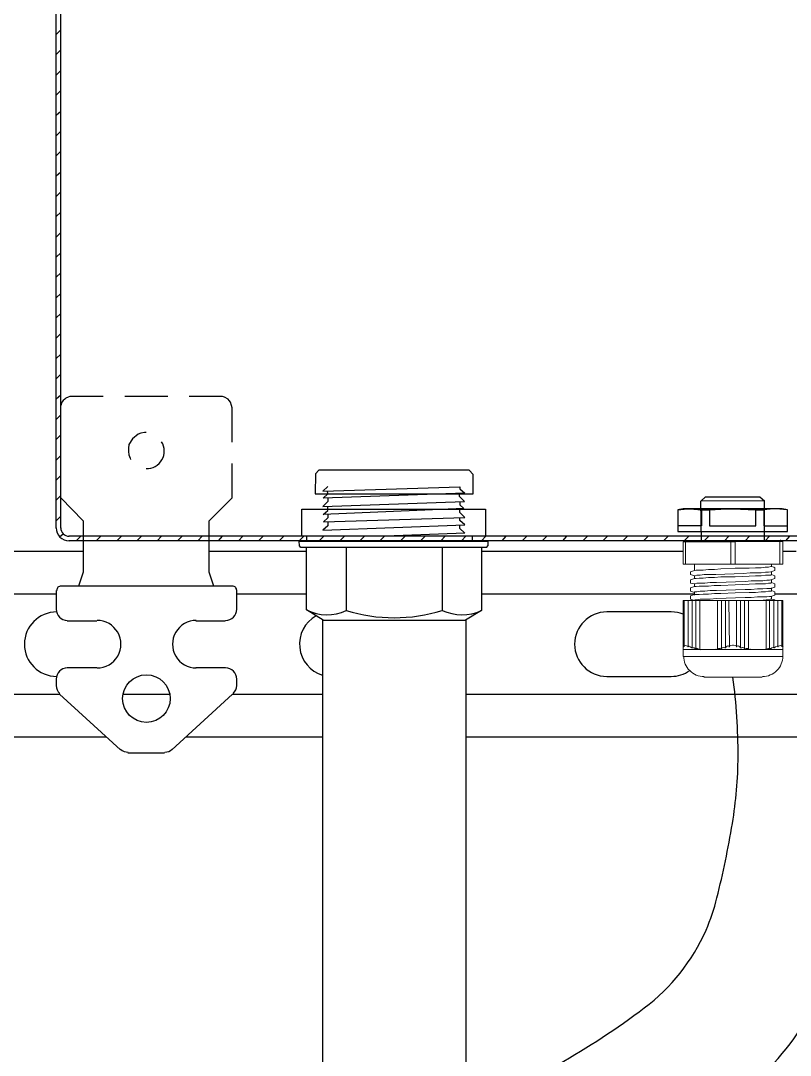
# Model space of a CAD drawing. Header units: feet. Extents: x -4 to 2246, y -9 to 1440.
# Drawn here: x 2196.219 to 2197.099, y 1385.466 to 1386.648 of the extents above; entities that cross this region are included whole.
import ezdxf

# ---------------------------------------------------------------- set-up
doc = ezdxf.new("R2010")
doc.units = ezdxf.units.FT
doc.header["$MEASUREMENT"] = 0
for name, color, linetype in [('E-CABL-24V', 1, '24V'), ('E-COND-PVC', 4, 'Continuous'), ('E-DETL', 7, 'Continuous'), ('E-EQPM-CAB', 5, 'Continuous'), ('E-EQPM-HRDW', 230, 'Continuous')]:
    doc.layers.add(name, color=color, linetype=linetype)
doc.styles.get("Standard").update_dxf_attribs({"font": 'arial.ttf'})
doc.linetypes.add('24V', pattern='A,1,-0.2,["24V",Standard,S=0.1,R=0,X=-0.125,Y=-0.05],-0.2', length=1.4)

msp = doc.modelspace()

# ---------------------------------------------------------------- linework, layer by layer
at = {"layer": 'E-CABL-24V'}
for points in [[(2195.623227, 1383.985669, -0.0084246), (2195.625546, 1384.155801, -0.01290501), (2195.631796, 1384.266712, -0.00513104), (2195.650479, 1384.468428, -0.00879406), (2195.664654, 1384.585779, -0.08041995), (2195.731276, 1384.802462, -0.09102066), (2195.851158, 1384.963366, -0.03799067), (2195.993045, 1385.076468, -0.04612688), (2196.123934, 1385.1488, -0.00161118), (2196.299033, 1385.224787, -0.0018994), (2196.448011, 1385.288199, -0.0038689), (2196.572556, 1385.339522, 0.00310126), (2196.728027, 1385.403311, 0.06183696), (2196.931775, 1385.519717, 0.12940314), (2197.002379, 1385.608682, 0.04286453), (2197.014924, 1385.645573, 0.01917066), (2197.032529, 1385.730771, 0.04037635), (2197.039016, 1385.807144, 0.03400111), (2197.033201, 1385.897934)], [(2195.950581, 1383.985669, -0.0084246), (2195.9529, 1384.155801, -0.01290501), (2195.959149, 1384.266712, -0.00513104), (2195.977833, 1384.468428, -0.00879406), (2195.992007, 1384.585779, -0.08041995), (2196.05863, 1384.802462, -0.09102066), (2196.178511, 1384.963366, -0.03799067), (2196.318776, 1385.075174, -0.04497931), (2196.451288, 1385.1488, -0.00568032), (2196.618129, 1385.220499, 0.00602555), (2196.775365, 1385.288199, 0.00399669), (2196.889612, 1385.340128, 0.00488336), (2196.982347, 1385.384283, 0.09224003), (2197.080163, 1385.456823, 0.09975921), (2197.13909, 1385.552962, 0.03673916), (2197.150632, 1385.593473, 0.01534083), (2197.168021, 1385.692727, 0.04279396), (2197.173264, 1385.784234, 0.0343129), (2197.162211, 1385.897934)]]:
    msp.add_lwpolyline(points, format="xyb", dxfattribs=at)
at = {"layer": 'E-COND-PVC', "color": 111}
for points in [[(2196.564316, 1385.963254), (2196.564316, 1383.328344)], [(2196.728027, 1385.963245), (2196.728027, 1383.328344)]]:
    msp.add_lwpolyline(points, dxfattribs=at)
at = {"layer": 'E-DETL', "ltscale": 0.05}
for points in [[(2196.555734, 1386.107602), (2196.73619, 1386.107602), (2196.73619, 1386.129573), (2196.731875, 1386.134644), (2196.559852, 1386.134644), (2196.55596, 1386.130262), (2196.555734, 1386.107602)], [(2196.570314, 1386.115866), (2196.564447, 1386.11066), (2196.720937, 1386.115612), (2196.721015, 1386.113126), (2196.726679, 1386.108279), (2196.564947, 1386.102493), (2196.570087, 1386.107373), (2196.569978, 1386.110835)], [(2196.570269, 1386.102683), (2196.570344, 1386.098705), (2196.564626, 1386.093183), (2196.726486, 1386.098854), (2196.720724, 1386.104288), (2196.720589, 1386.108061)], [(2196.540618, 1386.059126), (2196.540618, 1386.089785), (2196.750466, 1386.089785), (2196.750466, 1386.059033), (2196.540618, 1386.059126)], [(2196.720918, 1386.098659), (2196.721014, 1386.094834), (2196.725835, 1386.090847), (2196.564962, 1386.083941), (2196.570403, 1386.088505), (2196.570232, 1386.09338)], [(2196.570052, 1386.084159), (2196.570081, 1386.080037), (2196.565312, 1386.075538), (2196.7268, 1386.080277), (2196.720997, 1386.086162), (2196.720992, 1386.090639)], [(2196.570099, 1386.075679), (2196.570101, 1386.070767), (2196.56462, 1386.066084), (2196.726939, 1386.071862), (2196.721048, 1386.077135), (2196.720961, 1386.080105)], [(2196.720869, 1386.071646), (2196.720869, 1386.068203), (2196.726861, 1386.062498), (2196.636326, 1386.059083)], [(2196.539254, 1386.046024), (2196.537676, 1386.047929), (2196.537675, 1386.053416)], [(2196.537675, 1386.053416), (2196.753389, 1386.053416)], [(2196.545991, 1386.059132), (2196.545992, 1386.053417)], [(2196.735249, 1386.05904), (2196.735249, 1386.05344)], [(2196.751587, 1386.046024), (2196.753389, 1386.04859), (2196.753389, 1386.053442)], [(2196.751587, 1386.046024), (2196.539254, 1386.046024)], [(2196.564811, 1385.962941), (2196.545918, 1385.974909), (2196.545918, 1386.046024)], [(2196.591184, 1386.046024), (2196.591184, 1385.974173)], [(2196.700924, 1386.046024), (2196.700924, 1385.974218)], [(2196.745739, 1386.046024), (2196.745739, 1385.974135)], [(2196.745739, 1385.974135), (2196.727532, 1385.962941)]]:
    msp.add_lwpolyline(points, dxfattribs=at)
at = {"layer": 'E-DETL'}
msp.add_lwpolyline([(2196.564811, 1385.962941), (2196.727532, 1385.962941)], dxfattribs=at)
at = {"layer": 'E-DETL', "ltscale": 0.05}
for centre, radius, start, end in [((2196.569273, 1386.01895), 0.049851, 242.062358, 296.074281), ((2196.645982, 1386.150079), 0.184243, 252.697331, 287.349594), ((2196.723421, 1386.02243), 0.053202, 244.984842, 294.803435)]:
    msp.add_arc(centre, radius, start, end, dxfattribs=at)
at = {"layer": 'E-EQPM-CAB', "lineweight": 25}
msp.add_line((2196.460843, 1386.002059), (2196.265036, 1386.002059), dxfattribs=at)
for points in [[(2196.259797, 1386.068201), (2196.259797, 1389.133658), (2196.274204, 1389.148065), (2198.823622, 1389.148065)], [(2196.265036, 1386.068201), (2196.265036, 1389.133658)], [(2196.259797, 1386.632701), (2196.265036, 1386.63794)], [(2196.259797, 1386.60978), (2196.265036, 1386.615019)], [(2196.259797, 1386.586205), (2196.265036, 1386.591444)], [(2196.259797, 1386.563285), (2196.265036, 1386.568524)], [(2196.259797, 1386.540364), (2196.265036, 1386.544948)], [(2196.259797, 1386.516789), (2196.265036, 1386.522028)], [(2196.259797, 1386.493868), (2196.265036, 1386.499107)], [(2196.259797, 1386.470948), (2196.265036, 1386.475532)], [(2196.259797, 1386.447372), (2196.265036, 1386.452611)], [(2196.259797, 1386.424452), (2196.265036, 1386.429691)], [(2196.259797, 1386.400876), (2196.265036, 1386.406115)], [(2196.259797, 1386.377956), (2196.265036, 1386.383195)], [(2196.259797, 1386.355035), (2196.265036, 1386.360274)], [(2196.259797, 1386.33146), (2196.265036, 1386.336699)], [(2196.259797, 1386.308539), (2196.265036, 1386.313778)], [(2196.259797, 1386.285619), (2196.265036, 1386.290858)], [(2196.259797, 1386.262043), (2196.265036, 1386.267282)], [(2196.259797, 1386.239123), (2196.265036, 1386.244362)], [(2196.259797, 1386.216202), (2196.265036, 1386.220786)], [(2196.313496, 1386.218822), (2196.275514, 1386.218822), (2196.273549, 1386.218167), (2196.27093, 1386.216857), (2196.26962, 1386.215547), (2196.267655, 1386.214238), (2196.266346, 1386.212273), (2196.265036, 1386.208344)], [(2196.387497, 1386.218822), (2196.338382, 1386.218822)], [(2196.460843, 1386.166432), (2196.460843, 1386.205724), (2196.460188, 1386.208344), (2196.458878, 1386.212273), (2196.457568, 1386.214238), (2196.456259, 1386.215547), (2196.452329, 1386.218167), (2196.44971, 1386.218822), (2196.411727, 1386.218822)], [(2196.259797, 1386.192627), (2196.265036, 1386.197866)], [(2196.259797, 1386.169706), (2196.265036, 1386.174945)], [(2196.362612, 1386.177565), (2196.360647, 1386.177565), (2196.356718, 1386.17691), (2196.353444, 1386.1756), (2196.346895, 1386.170361), (2196.342966, 1386.163812), (2196.342311, 1386.159883), (2196.342311, 1386.155954), (2196.342966, 1386.152025), (2196.344275, 1386.148096), (2196.34493, 1386.146786)], [(2196.259797, 1386.146131), (2196.265036, 1386.15137)], [(2196.434648, 1386.076714), (2196.460843, 1386.102909), (2196.460843, 1386.142202)], [(2196.259797, 1386.12321), (2196.265036, 1386.128449)], [(2196.259797, 1386.10029), (2196.265036, 1386.105529)], [(2196.265036, 1386.102909), (2196.290576, 1386.076714)], [(2197.08952, 1386.090467), (2196.976227, 1386.090467), (2196.970333, 1386.089157), (2196.970333, 1386.064272), (2197.095414, 1386.064272), (2197.095414, 1386.089157), (2197.08952, 1386.090467)], [(2196.970333, 1386.089157), (2196.977537, 1386.089812), (2196.984086, 1386.090467), (2196.997183, 1386.089157), (2197.006351, 1386.089157), (2197.006351, 1386.070821), (2197.059396, 1386.070821), (2197.059396, 1386.089157), (2197.068564, 1386.089157), (2197.068564, 1386.070821), (2197.095414, 1386.070821)], [(2196.997183, 1386.089157), (2196.997183, 1386.070821), (2196.970333, 1386.070821)], [(2196.997183, 1386.053794), (2196.996528, 1386.09898)], [(2197.006351, 1386.089157), (2197.019449, 1386.089812), (2197.033201, 1386.090467), (2197.059396, 1386.089157)], [(2197.095414, 1386.089157), (2197.082316, 1386.090467), (2197.075768, 1386.089812), (2197.068564, 1386.089157)], [(2197.069219, 1386.053794), (2197.069219, 1386.099635)], [(2196.259797, 1386.076714), (2196.265036, 1386.081953)], [(2196.290576, 1386.076714), (2196.290576, 1386.017776), (2196.285337, 1386.002059)], [(2196.439887, 1386.002059), (2196.434648, 1386.017776), (2196.434648, 1386.076714)], [(2196.263726, 1386.058378), (2196.267655, 1386.061652)], [(2198.823622, 1386.059033), (2196.274204, 1386.059033)], [(2198.823622, 1386.053794), (2196.274204, 1386.053794)], [(2196.282717, 1386.053794), (2196.287956, 1386.059033)], [(2196.305638, 1386.053794), (2196.310877, 1386.059033)], [(2196.329213, 1386.053794), (2196.334452, 1386.059033)], [(2196.352134, 1386.053794), (2196.357373, 1386.059033)], [(2196.375054, 1386.053794), (2196.380293, 1386.059033)], [(2196.39863, 1386.053794), (2196.403869, 1386.059033)], [(2196.42155, 1386.053794), (2196.426789, 1386.059033)], [(2196.445126, 1386.053794), (2196.44971, 1386.059033)], [(2196.468046, 1386.053794), (2196.473285, 1386.059033)], [(2196.490967, 1386.053794), (2196.496206, 1386.059033)], [(2196.514542, 1386.053794), (2196.519781, 1386.059033)], [(2196.537463, 1386.053794), (2196.542702, 1386.059033)], [(2196.560383, 1386.053794), (2196.565622, 1386.059033)], [(2196.583959, 1386.053794), (2196.589198, 1386.059033)], [(2196.606879, 1386.053794), (2196.612118, 1386.059033)], [(2196.6298, 1386.053794), (2196.635039, 1386.059033)], [(2196.653375, 1386.053794), (2196.658614, 1386.059033)], [(2196.676296, 1386.053794), (2196.681535, 1386.059033)], [(2196.699216, 1386.053794), (2196.704455, 1386.059033)], [(2196.722791, 1386.053794), (2196.72803, 1386.059033)], [(2196.745712, 1386.053794), (2196.750951, 1386.059033)], [(2196.769287, 1386.053794), (2196.773872, 1386.059033)], [(2196.792208, 1386.053794), (2196.797447, 1386.059033)], [(2196.815128, 1386.053794), (2196.820367, 1386.059033)], [(2196.838704, 1386.053794), (2196.843288, 1386.059033)], [(2196.861624, 1386.053794), (2196.866863, 1386.059033)], [(2196.884545, 1386.053794), (2196.889784, 1386.059033)], [(2196.907465, 1386.053794), (2196.912704, 1386.059033)], [(2196.931041, 1386.053794), (2196.93628, 1386.059033)], [(2196.953961, 1386.053794), (2196.9592, 1386.059033)], [(2196.977537, 1386.053794), (2196.982776, 1386.059033)], [(2197.000457, 1386.053794), (2197.005696, 1386.059033)], [(2197.023378, 1386.053794), (2197.028617, 1386.059033)], [(2197.046953, 1386.053794), (2197.052192, 1386.059033)], [(2197.069874, 1386.053794), (2197.075113, 1386.059033)], [(2197.093449, 1386.053794), (2197.098033, 1386.059033)], [(2196.259797, 1385.99682), (2196.259797, 1385.975209)], [(2196.466082, 1385.975209), (2196.466082, 1385.99682)], [(2196.272239, 1385.962112), (2196.306293, 1385.962112)], [(2196.419586, 1385.962112), (2196.452984, 1385.962112)], [(2196.306293, 1385.908412), (2196.272239, 1385.908412)], [(2196.452984, 1385.908412), (2196.419586, 1385.908412)], [(2196.259797, 1385.895315), (2196.259797, 1385.888111)], [(2196.466082, 1385.888111), (2196.466082, 1385.895315)], [(2196.263726, 1385.878288), (2196.333143, 1385.814766)], [(2196.392081, 1385.814766), (2196.461497, 1385.878288)], [(2196.341656, 1385.811491), (2196.383568, 1385.811491)]]:
    msp.add_lwpolyline(points, dxfattribs=at)
msp.add_lwpolyline([(2197.069219, 1386.099635), (2196.996528, 1386.09898), (2197.001767, 1386.104219), (2197.06398, 1386.104219)], close=True, dxfattribs=at)
at = {"layer": 'E-EQPM-CAB', "lineweight": 0}
for points in [[(2196.712968, 1386.053794), (2196.579374, 1386.053794)], [(2197.0869, 1386.053794), (2196.978847, 1386.053794)], [(2197.03582, 1386.052484), (2197.0869, 1386.053139), (2197.0869, 1386.026944)], [(2197.0869, 1386.053139), (2197.090175, 1386.053139), (2197.090175, 1386.026944)], [(2197.03582, 1386.052484), (2196.976227, 1386.052484), (2196.976227, 1386.026944), (2197.090175, 1386.026944)], [(2196.978847, 1386.052484), (2196.978847, 1386.026944)], [(2197.030581, 1386.026944), (2197.030581, 1386.052484)], [(2197.03582, 1386.052484), (2197.03582, 1386.026944)], [(2196.989324, 1386.026944), (2196.989324, 1386.019741), (2196.98474, 1386.018431), (2196.98474, 1386.015157), (2196.989324, 1386.013847), (2196.989324, 1386.010572), (2196.991289, 1386.010572), (2196.994563, 1386.011227), (2196.999148, 1386.011227), (2197.005041, 1386.011882), (2197.012245, 1386.011882), (2197.019449, 1386.012537), (2197.03582, 1386.012537), (2197.051537, 1386.013192), (2197.058741, 1386.013847), (2197.06529, 1386.013847), (2197.070529, 1386.014502), (2197.076422, 1386.014502), (2197.077077, 1386.015157)], [(2196.989324, 1386.019741), (2196.991289, 1386.020395), (2196.999148, 1386.020395), (2197.005041, 1386.02105), (2197.012245, 1386.02105), (2197.019449, 1386.021705), (2197.03582, 1386.02236), (2197.051537, 1386.02236), (2197.058741, 1386.023015), (2197.06529, 1386.023015), (2197.069874, 1386.02367), (2197.073803, 1386.02367), (2197.076422, 1386.024325), (2197.077077, 1386.024325), (2197.077077, 1386.026944)], [(2196.989324, 1386.013847), (2196.989979, 1386.013847), (2196.991944, 1386.014502), (2196.995873, 1386.014502), (2197.000457, 1386.015157), (2197.013555, 1386.015157), (2197.044989, 1386.016466), (2197.052847, 1386.017121), (2197.06529, 1386.017121), (2197.070529, 1386.017776), (2197.073803, 1386.017776), (2197.076422, 1386.018431), (2197.081007, 1386.019741), (2197.081007, 1386.023015), (2197.079697, 1386.02367), (2197.077077, 1386.024325)], [(2196.989324, 1386.004679), (2196.989979, 1386.004679), (2196.991944, 1386.005333), (2197.001112, 1386.005333), (2197.007006, 1386.005988), (2197.01421, 1386.005988), (2197.046953, 1386.007298), (2197.054157, 1386.007953), (2197.067254, 1386.007953), (2197.071838, 1386.008608), (2197.075113, 1386.008608), (2197.076422, 1386.009263), (2197.081007, 1386.010572), (2197.081007, 1386.013847), (2197.077077, 1386.015157), (2197.077077, 1386.018431)], [(2196.989324, 1386.010572), (2196.98474, 1386.009263), (2196.98474, 1386.005333), (2196.989324, 1386.004679), (2196.989324, 1386.001404), (2196.991289, 1386.001404), (2196.994563, 1386.002059), (2197.005041, 1386.002059), (2197.01159, 1386.002714), (2197.019449, 1386.002714), (2197.03582, 1386.003369), (2197.051537, 1386.004024), (2197.058741, 1386.004679), (2197.070529, 1386.004679), (2197.073803, 1386.005333), (2197.076422, 1386.005333), (2197.077077, 1386.005988)], [(2196.989324, 1385.991581), (2196.989324, 1385.99551), (2196.991944, 1385.99551), (2196.995873, 1385.996165), (2197.001112, 1385.996165), (2197.007006, 1385.99682), (2197.01421, 1385.99682), (2197.046953, 1385.99813), (2197.054157, 1385.99813), (2197.06136, 1385.998785), (2197.067254, 1385.998785), (2197.071838, 1385.99944), (2197.076422, 1385.99944), (2197.081007, 1386.000749), (2197.081007, 1386.004679), (2197.077077, 1386.005988), (2197.077077, 1386.009263)], [(2196.989324, 1386.001404), (2196.98474, 1386.000094), (2196.98474, 1385.996165), (2196.989324, 1385.994855)], [(2197.077077, 1385.99682), (2197.081007, 1385.99551), (2197.081007, 1385.991581), (2197.076422, 1385.990271), (2197.075113, 1385.990271), (2197.071838, 1385.989616), (2197.06136, 1385.989616), (2197.054157, 1385.988962), (2197.046953, 1385.988962), (2197.01421, 1385.987652), (2197.007006, 1385.986997), (2196.995873, 1385.986997), (2196.992599, 1385.986342), (2196.989979, 1385.986342), (2196.989324, 1385.985687), (2196.98474, 1385.986997), (2196.98474, 1385.990926), (2196.989324, 1385.992236), (2196.994563, 1385.992236), (2196.999148, 1385.992891), (2197.005041, 1385.992891), (2197.012245, 1385.993546), (2197.019449, 1385.993546), (2197.03582, 1385.994201), (2197.051537, 1385.994855), (2197.058741, 1385.994855), (2197.06529, 1385.99551), (2197.070529, 1385.99551), (2197.073803, 1385.996165), (2197.077077, 1385.996165), (2197.077077, 1386.000094)], [(2196.976227, 1385.985687), (2196.976227, 1385.92151), (2197.090175, 1385.92151)], [(2196.976227, 1385.985687), (2197.090175, 1385.985687)], [(2196.977537, 1385.934607), (2196.977537, 1385.985687)], [(2196.982776, 1385.933297), (2196.984086, 1385.932643), (2196.98605, 1385.931333), (2196.986705, 1385.931333), (2196.986705, 1385.985687)], [(2196.98736, 1385.931333), (2196.98867, 1385.931333), (2196.990634, 1385.930023), (2196.990634, 1385.985687)], [(2197.028617, 1385.985687), (2197.029272, 1385.932643)], [(2197.03713, 1385.932643), (2197.03713, 1385.985687)], [(2197.041714, 1385.985687), (2197.041714, 1385.931333)], [(2197.046298, 1385.985687), (2197.046298, 1385.930023)], [(2197.050882, 1385.985687), (2197.050882, 1385.929368)], [(2197.06398, 1385.985687), (2197.071184, 1385.986342), (2197.073803, 1385.986342), (2197.075768, 1385.986997), (2197.077077, 1385.986997)], [(2197.071184, 1385.985687), (2197.071184, 1385.929368)], [(2197.075113, 1385.985687), (2197.075113, 1385.930023), (2197.075768, 1385.930023), (2197.077732, 1385.931333), (2197.079042, 1385.931988)], [(2197.081007, 1385.985687), (2197.081007, 1385.986342), (2197.077077, 1385.986997), (2197.077077, 1385.990271)], [(2197.079697, 1385.985687), (2197.079697, 1385.931333), (2197.080352, 1385.931333), (2197.081661, 1385.932643), (2197.083626, 1385.933297)], [(2197.084281, 1385.985687), (2197.084281, 1385.932643), (2197.084936, 1385.932643), (2197.084936, 1385.933297), (2197.088865, 1385.934607), (2197.08952, 1385.934607), (2197.090175, 1385.933952), (2197.088865, 1385.933297), (2197.088865, 1385.932643)], [(2197.088865, 1385.934607), (2197.088865, 1385.985687)], [(2197.090175, 1385.92151), (2197.090175, 1385.985687)], [(2197.028617, 1385.932643), (2197.029272, 1385.932643), (2197.029272, 1385.933297), (2197.030581, 1385.933952), (2197.032546, 1385.934607), (2197.033856, 1385.934607), (2197.03582, 1385.933952), (2197.03713, 1385.933297)], [(2197.090175, 1385.929368), (2196.976227, 1385.929368)], [(2196.995873, 1385.930023), (2197.005041, 1385.929368), (2197.013555, 1385.930023)], [(2197.019449, 1385.930023), (2197.020103, 1385.930023), (2197.020758, 1385.931333), (2197.022723, 1385.931988)], [(2197.024033, 1385.931333), (2197.024688, 1385.931333), (2197.025342, 1385.932643), (2197.026652, 1385.933297)], [(2197.03713, 1385.932643), (2197.037785, 1385.932643)], [(2197.043679, 1385.931988), (2197.045643, 1385.931333), (2197.046298, 1385.930023), (2197.046953, 1385.930023)], [(2197.052847, 1385.930023), (2197.06136, 1385.929368), (2197.070529, 1385.930023)], [(2196.999802, 1385.897934), (2197.066599, 1385.897934)]]:
    msp.add_lwpolyline(points, dxfattribs=at)
for points in [[(2196.982121, 1385.985687), (2196.982121, 1385.932643), (2196.981466, 1385.932643), (2196.981466, 1385.933297), (2196.977537, 1385.934607), (2196.976882, 1385.934607), (2196.976227, 1385.933952), (2196.977537, 1385.933297), (2196.977537, 1385.932643, -0.00678588), (2196.976474, 1385.933144)], [(2196.991668, 1385.930847, 0.0065189), (2196.993385, 1385.930467, 0.00155762), (2196.995218, 1385.929368), (2196.995218, 1385.985687)], [(2197.013932, 1385.9299, 0.00378952), (2197.015519, 1385.929368), (2197.015519, 1385.985687)], [(2197.018233, 1385.930735, 0.00419515), (2197.020103, 1385.930023), (2197.020103, 1385.985687)], [(2197.023021, 1385.931645, 0.00445847), (2197.024688, 1385.931333), (2197.024688, 1385.985687)], [(2197.03975, 1385.933297), (2197.041059, 1385.932643), (2197.041714, 1385.931333), (2197.042369, 1385.931333, 0.00445847), (2197.044226, 1385.931692)]]:
    msp.add_lwpolyline(points, format="xyb", dxfattribs=at)
at = {"layer": 'E-EQPM-CAB', "lineweight": 25}
msp.add_circle((2196.362939, 1385.873377), 0.027177, dxfattribs=at)
for centre, radius, start, end in [((2196.36331, 1386.156375), 0.020079, 268.006268, 32.241747), ((2196.274531, 1386.068529), 0.014735, 180.000055, 269.999945), ((2196.274531, 1386.068529), 0.009496, 179.999741, 270.000259), ((2196.265363, 1385.997148), 0.004912, 89.999957, 180.000043), ((2196.46117, 1385.997148), 0.004912, 359.999957, 90.000043), ((2196.272567, 1385.975537), 0.01277, 180.00001, 269.99999), ((2196.453312, 1385.975537), 0.01277, 270.00001, 359.99999), ((2196.30662, 1385.93559), 0.027177, 269.999995, 90.000005), ((2196.419913, 1385.93559), 0.027177, 89.999995, 270.000005), ((2196.272567, 1385.895642), 0.01277, 90.00001, 179.99999), ((2196.453312, 1385.895642), 0.01277, 0.00001, 89.99999), ((2196.272567, 1385.888439), 0.01277, 179.999977, 227.504933), ((2196.453312, 1385.888439), 0.01277, 312.495067, 0.000023), ((2196.341983, 1385.824916), 0.01277, 227.504876, 269.99999), ((2196.383895, 1385.824916), 0.01277, 270.00001, 312.495124)]:
    msp.add_arc(centre, radius, start, end, dxfattribs=at)
at = {"layer": 'E-EQPM-CAB', "lineweight": 0}
for centre, radius, start, end in [((2196.579702, 1386.052812), 0.000982, 89.999859, 180.000141), ((2196.713296, 1386.052812), 0.000982, 359.999859, 90.000141), ((2196.979174, 1386.052812), 0.000982, 90.054863, 180.055145), ((2197.087228, 1386.053467), 0.000982, 0.054863, 90.055145), ((2196.975243, 1385.947381), 0.016049, 296.724609, 299.190391), ((2196.975895, 1385.948038), 0.019981, 303.289161, 305.408748), ((2196.974599, 1385.95064), 0.025853, 309.187968, 310.941273), ((2196.971339, 1385.954557), 0.035657, 314.307138, 315.709214), ((2196.862779, 1386.024545), 0.179559, 328.238772, 328.61273), ((2197.004058, 1385.999773), 0.070405, 280.382161, 281.876162), ((2197.045305, 1386.029819), 0.097831, 259.173616, 260.232719), ((2197.021095, 1386.029819), 0.097831, 279.877288, 280.936392), ((2197.017162, 1386.036424), 0.110329, 285.825541, 286.786993), ((2197.062999, 1385.999773), 0.070405, 258.233846, 259.727847), ((2197.203623, 1386.024544), 0.179559, 211.497278, 211.871235), ((2197.011944, 1386.046186), 0.123362, 288.742358, 289.610849), ((2197.095717, 1385.955212), 0.035657, 224.400794, 225.802869), ((2196.912344, 1386.21397), 0.325867, 299.295023, 299.652002), ((2197.060377, 1385.999773), 0.070405, 280.382161, 281.876162), ((2197.092458, 1385.95064), 0.025853, 229.168735, 230.92204), ((2197.091161, 1385.948693), 0.019981, 234.70126, 236.820847), ((2197.091814, 1385.947381), 0.016049, 240.919617, 243.385399), ((2197.078065, 1385.97552), 0.044186, 285.012534, 286.567718), ((2197.00013, 1385.921837), 0.023248, 180.055001, 270.055007), ((2197.066927, 1385.921837), 0.023248, 270.055001, 0.055007)]:
    msp.add_arc(centre, radius, start, end, dxfattribs=at)
at = {"layer": 'E-EQPM-HRDW'}
for points in [[(2194.583412, 1386.042001), (2196.290576, 1386.042001)], [(2196.434648, 1386.042001), (2196.545918, 1386.042001)], [(2196.745739, 1386.042001), (2196.976227, 1386.042001)], [(2197.090175, 1386.042001), (2197.105237, 1386.042001)], [(2196.259797, 1385.992888), (2195.473771, 1385.992888)], [(2196.545918, 1385.992888), (2196.466082, 1385.992888)], [(2196.989324, 1385.992888), (2196.745739, 1385.992888)], [(2197.118334, 1385.992888), (2197.081007, 1385.992888)], [(2195.473771, 1385.878291), (2196.263723, 1385.878291)], [(2196.33621, 1385.878291), (2196.389668, 1385.878291)], [(2196.4615, 1385.878291), (2196.564316, 1385.878291)], [(2196.728027, 1385.878291), (2198.369144, 1385.878291)], [(2196.317393, 1385.829178), (2194.583412, 1385.829178)], [(2196.564316, 1385.829178), (2196.40783, 1385.829178)], [(2198.369144, 1385.829178), (2196.728027, 1385.829178)]]:
    msp.add_lwpolyline(points, dxfattribs=at)
for points in [[(2196.260367, 1385.972392, 1), (2196.260367, 1385.898787)], [(2196.976227, 1385.969835, 0.09400722), (2196.96275, 1385.972392), (2196.889015, 1385.972392, 1), (2196.889015, 1385.898787), (2196.96275, 1385.898787, 0.15285508), (2196.983734, 1385.905356)], [(2196.557024, 1385.967874, 0.66778467), (2196.564316, 1385.90028)]]:
    msp.add_lwpolyline(points, format="xyb", dxfattribs=at)

doc.saveas('drawing.dxf')
